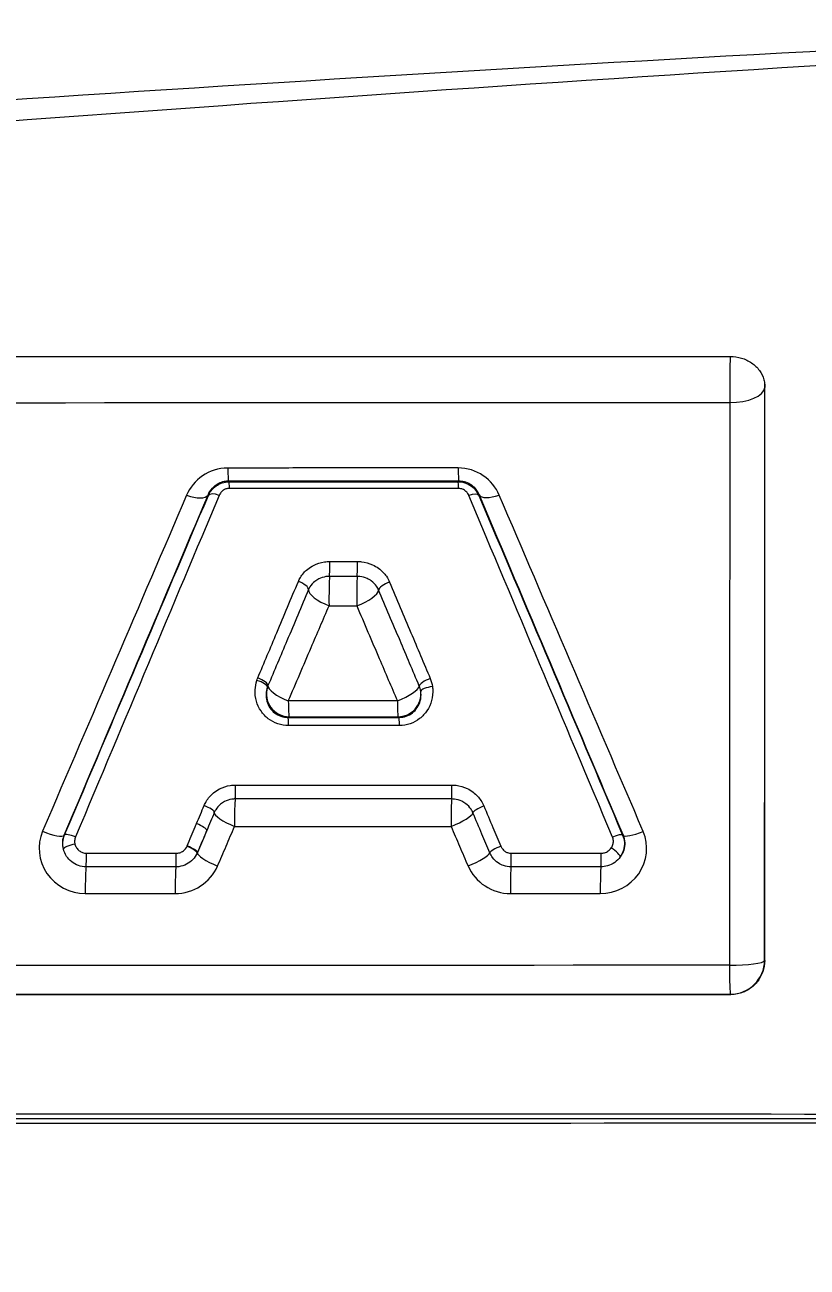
# Model space of a CAD drawing. Header units: millimetres. Extents: x 0 to 594, y 0 to 532.
# Drawn here: x 173.525 to 175.24, y 330.574 to 333.298 of the extents above; entities that cross this region are included whole.
import ezdxf
from ezdxf.lldxf.tags import DXFTag

# ---------------------------------------------------------------- set-up
doc = ezdxf.new("R2010")
doc.units = ezdxf.units.MM
for name, color, linetype, true_color in [('1', 7, 'Continuous', 0xffffff), ('10', 7, 'Continuous', 0xffffff), ('11', 7, 'Continuous', 0xffffff), ('4', 7, 'Continuous', 0xffffff)]:
    doc.layers.add(name, color=color, linetype=linetype, true_color=true_color)
doc.styles.add('iso-1', font='isocp.shx')
tags = doc.linetypes.add('DASHED', pattern=[25.72, 12.86, -12.86]).pattern_tags.tags
tags[6:7] = [DXFTag(74, 4), DXFTag(75, 0), DXFTag(340, '0'), DXFTag(46, 0.0), DXFTag(50, 0.0), DXFTag(44, 0.0), DXFTag(45, 0.0)]
tags[4:5] = [DXFTag(74, 4), DXFTag(75, 0), DXFTag(340, '0'), DXFTag(46, 0.0), DXFTag(50, 0.0), DXFTag(44, 0.0), DXFTag(45, 0.0)]
doc.dimstyles.get("Standard").update_dxf_attribs({"dimtxt": 0.18, "dimasz": 0.18, "dimexe": 0.18, "dimexo": 0.0625, "dimgap": 0.09, "dimtad": 0, "dimtih": 1, "dimtoh": 1, "dimdec": 4, "dimzin": 0, "dimdsep": 46, "dimtxsty": 'Standard', "dimcen": 0.09, "dimadec": 0, "dimazin": 0, "dimtfac": 1, "dimtdec": 4, "dimtofl": 0, "dimtmove": 0, "dimatfit": 3, "dimfxl": 1, "dimtolj": 1, "dimtzin": 0, "dimarcsym": 0})

# ---------------------------------------------------------------- blocks, each defined once
blk = doc.blocks.new('_U0')
at = {"layer": '1', "color": 250, "lineweight": 13}
for p, q in [((163.104778, 323.899195), (163.104778, 366.111489)), ((195.854778, 334.849195), (195.854778, 366.111489)), ((163.104778, 364.611489), (195.854778, 364.611489))]:
    blk.add_line(p, q, dxfattribs=at)
at = {"layer": '1', "color": 250, "lineweight": 18}
for points in [[(163.104778, 364.611489), (166.604776, 365.072273), (166.604779, 364.150705), (163.104778, 364.611489)], [(195.854778, 364.611489), (192.35478, 364.150705), (192.354776, 365.072273), (195.854778, 364.611489)]]:
    blk.add_solid(points, dxfattribs=at)
at = {"layer": '1', "color": 250, "linetype": 'Continuous', "lineweight": 18, "insert": (177.088725, 365.182542), "char_height": 3.5, "attachment_point": 7, "line_spacing_factor": 0.963855, "style": 'iso-1'}
blk.add_mtext('\\W0.6850;655', dxfattribs=at)

msp = doc.modelspace()

# ---------------------------------------------------------------- linework, layer by layer
at = {"layer": '1', "color": 250, "linetype": 'Continuous', "lineweight": 13}
msp.add_arc((163.10478, 409.45204), 121.09098, 275, 90, dxfattribs=at)
at = {"layer": '10', "color": 250, "linetype": 'Continuous', "lineweight": 18}
msp.add_arc((163.10478, 284.3992), 72.5978, 295, 185, dxfattribs=at)
at = {"layer": '11', "color": 250, "linetype": 'DASHED', "lineweight": 18}
msp.add_line((163.10478, 330.8992), (195.85478, 330.8992), dxfattribs=at)
at = {"layer": '4', "color": 250, "linetype": 'Continuous', "lineweight": 13}
for centre, major_axis, ratio, start_param, end_param in [((175.07223, 332.50461), (0, 0.075), 0.027921, 0.4997189, 2.060975), ((175.07223, 332.50461), (-0.075, 0.00005), 0.470939, 1.5464636, 3.0822311), ((175.07223, 332.50461), (-0.05231, 0.05375), 0.99718, 3.9133582, 3.9965028), ((173.97113, 332.3476), (0, -0.05), 0.036636, 5.163699, 6.2307902), ((174.47613, 332.3476), (0, -0.05), 0.033005, 5.1624792, 6.2307969), ((173.94979, 332.25548), (0.02302, -0.00975), 0.396557, 1.7010225, 3.0845515), ((173.97234, 332.2706), (0, -0.025), 0.03687, 2.0004646, 3.0891971), ((174.47464, 332.2706), (0, -0.025), 0.033245, 1.999277, 3.0892038), ((174.49717, 332.25554), (-0.02302, -0.00975), 0.373917, 3.1980518, 4.5229606), ((173.88097, 332.28708), (-0.04605, 0.01947), 0.404474, 1.7038441, 3.0843354), ((174.56621, 332.28728), (-0.04605, -0.01947), 0.381893, 0.0566583, 1.3790496), ((174.1923, 332.11137), (0, -0.025), 0.035772, 0.3753733, 1.9557294), ((174.253, 332.11138), (0, -0.025), 0.035333, 0.3752465, 1.9556006), ((174.19329, 332.0416), (0, 0.05), 0.035918, 0.3754519, 1.9366177), ((174.25398, 332.0416), (0, 0.05), 0.035479, 0.3753217, 1.9364933), ((174.12351, 332.06799), (-0.02302, 0.00974), 0.351107, 3.2515228, 4.8235198), ((174.19329, 332.04159), (0.04606, -0.01945), 0.344619, 3.2512398, 4.8208377), ((174.25398, 332.04159), (0.04606, 0.01945), 0.321204, 4.5419418, 6.1117975), ((174.32366, 332.06655), (-0.02302, -0.00975), 0.327188, 4.5396851, 6.1114218), ((174.03453, 331.85769), (-0.02302, 0.00974), 0.301732, 3.2289726, 4.8009953), ((174.41265, 331.85644), (-0.02302, -0.00975), 0.276031, 4.560386, 6.1321716), ((174.03252, 331.85232), (-0.02376, 0.00777), 0.30624, 3.2033847, 4.7748918), ((174.10411, 331.8304), (0.02793, -0.04147), 0.995653, 3.8246444, 5.6864884), ((174.10411, 331.8304), (0.04606, -0.01945), 0.295079, 3.2287819, 4.7983534), ((174.34316, 331.8304), (0.04606, 0.01945), 0.269814, 4.5626439, 6.1324503), ((174.34316, 331.8304), (0.02798, 0.04144), 0.995619, 3.7356471, 5.4183627), ((174.41748, 331.83893), (-0.02477, -0.00341), 0.299319, 4.6378888, 6.2085432), ((174.10411, 331.8304), (0, 0.05), 0.037031, 1.8799324, 3.0891968), ((174.34316, 331.8304), (0, 0.05), 0.035308, 1.879494, 3.0892001), ((174.10182, 331.75406), (0, -0.025), 0.037202, 1.8596913, 3.0891965), ((174.34515, 331.75406), (0, -0.025), 0.035456, 1.8592734, 3.0891998), ((173.98565, 331.62434), (0, -0.025), 0.038254, 0.2458788, 1.8256807), ((174.46028, 331.62435), (0, -0.025), 0.034875, 0.245091, 1.8248803), ((173.98635, 331.55159), (0, -0.05), 0.038367, 3.3870127, 4.9482051), ((174.46092, 331.55158), (0, -0.05), 0.035006, 3.3861782, 4.9474175), ((173.91699, 331.5798), (0.02303, -0.00974), 0.236971, 0.0579304, 1.6299886), ((173.98635, 331.55158), (0.04606, -0.01945), 0.230109, 3.1994248, 4.76896), ((174.46092, 331.55158), (0.04606, 0.01946), 0.202786, 4.5901117, 6.1598549), ((174.53021, 331.57882), (-0.02302, -0.00975), 0.209291, 4.5878331, 6.1596812), ((173.90034, 331.54042), (0.02303, -0.00974), 0.227799, 0.053775, 1.6258384), ((173.56545, 331.5408), (-0.04605, 0.01947), 0.229123, 1.6240753, 3.0878004), ((173.63471, 331.51121), (0.02302, -0.00974), 0.22191, 1.6214815, 3.0878926), ((174.81233, 331.51109), (-0.02302, -0.00974), 0.193332, 3.1949603, 4.5965067), ((174.88203, 331.54032), (-0.04605, -0.01947), 0.200451, 0.0534456, 1.4527302), ((173.63352, 331.49578), (0.02426, 0.00604), 0.204647, 1.4789254, 3.0499764), ((173.65865, 331.47571), (0, -0.025), 0.040655, 0.2073654, 1.7872447), ((173.85574, 331.47572), (0, -0.025), 0.039371, 0.2071393, 1.7869769), ((173.87953, 331.49123), (0.02274, -0.0104), 0.214875, 0.0546223, 1.6268963), ((173.87981, 331.49189), (0.02303, -0.00974), 0.216488, 0.0536329, 1.6207342), ((173.94914, 331.4635), (0.04606, -0.01946), 0.209587, 3.195143, 4.759708), ((174.49803, 331.46371), (0.04606, 0.01946), 0.181753, 4.5988207, 6.1685466), ((174.56728, 331.49126), (-0.02302, -0.00975), 0.188333, 4.5965356, 6.1684014), ((174.59039, 331.47573), (0, 0.025), 0.034205, 3.3475514, 4.9273805), ((174.78751, 331.47573), (0, 0.025), 0.032719, 3.3471762, 4.9269982), ((174.80958, 331.48724), (-0.02032, 0.01457), 0.194908, 3.2386412, 4.812503), ((173.65928, 331.40232), (0, -0.05), 0.040749, 3.3485119, 4.9097319), ((173.85635, 331.40231), (0, -0.05), 0.039472, 3.3482472, 4.9094773), ((174.59091, 331.40231), (0, 0.05), 0.034342, 0.20558, 1.7667226), ((174.78801, 331.40231), (0, 0.05), 0.032867, 0.2051972, 1.7663402), ((175.07178, 331.24688), (-0.075, 0.00001), 0.153313, 1.5401086, 3.0886058), ((175.07178, 331.24688), (0, 0.075), 0.03107, 1.724647, 3.0892075), ((175.07178, 331.24688), (0.05329, 0.05277), 0.997283, 3.9316667, 5.4931113)]:
    msp.add_ellipse(centre, major_axis=major_axis, ratio=ratio, start_param=start_param, end_param=end_param, dxfattribs=at)
for points, knots in [([(159.85478, 332.75211), (160.51105, 332.69023), (161.16689, 332.65177), (162.47791, 332.6072), (163.13312, 332.60115), (165.09821, 332.61697), (166.4083, 332.67239), (169.02181, 332.82027), (170.32622, 332.91339), (172.93681, 333.09726), (174.24287, 333.18874), (175.55238, 333.25528)], [0, 0, 0, 0, 0.125, 0.125, 0.25, 0.25, 0.5, 0.5, 0.75, 0.75, 1, 1, 1, 1]), ([(175.55274, 333.22537), (174.24325, 333.14831), (172.93771, 333.04535), (170.32857, 332.83703), (169.02512, 332.73087), (166.41326, 332.55348), (165.10402, 332.4815), (163.13841, 332.43703), (162.48274, 332.43291), (161.16999, 332.45559), (160.51292, 332.48235), (159.85478, 332.53117)], [0, 0, 0, 0, 0.25, 0.25, 0.5, 0.5, 0.75, 0.75, 0.875, 0.875, 1, 1, 1, 1]), ([(173.96948, 332.3258), (173.94931, 332.3258), (173.92974, 332.31937), (173.8985, 332.2979), (173.88653, 332.28294), (173.87927, 332.26603)], [0, 0, 0, 0, 0.5, 0.5, 1, 1, 1, 1]), ([(174.47465, 332.32585), (174.40156, 332.32584), (174.32847, 332.32584), (174.20773, 332.32582), (174.16007, 332.32582), (174.06478, 332.32581), (174.01713, 332.3258), (173.96948, 332.3258)], [0, 0, 0, 0, 0.4340413, 0.4340413, 0.7170217, 0.7170217, 1, 1, 1, 1]), ([(174.56473, 332.2663), (174.55752, 332.28314), (174.54562, 332.29811), (174.51379, 332.31977), (174.49449, 332.32585), (174.47465, 332.32585)], [0, 0, 0, 0, 0.5, 0.5, 1, 1, 1, 1]), ([(173.9265, 332.26657), (173.92861, 332.27192), (173.93167, 332.27711), (173.9396, 332.28602), (173.94447, 332.28994), (173.95368, 332.29451), (173.95748, 332.29586), (173.96312, 332.29703), (173.96482, 332.29729), (173.96802, 332.2976), (173.96953, 332.29767), (173.97103, 332.29767)], [0, 0, 0, 0, 0.3471081, 0.3471081, 0.6703537, 0.6703537, 0.8570128, 0.8570128, 0.9336273, 0.9336273, 1, 1, 1, 1]), ([(173.97103, 332.29767), (174.01867, 332.29767), (174.0663, 332.29767), (174.16157, 332.29767), (174.20921, 332.29767), (174.32991, 332.29767), (174.40298, 332.29767), (174.47605, 332.29767)], [0, 0, 0, 0, 0.2829809, 0.2829809, 0.5659619, 0.5659619, 1, 1, 1, 1]), ([(174.47605, 332.29767), (174.48007, 332.29769), (174.48421, 332.29717), (174.489, 332.29592), (174.48992, 332.29565), (174.49567, 332.29377), (174.50014, 332.2914), (174.50811, 332.28559), (174.5116, 332.28198), (174.51704, 332.27458), (174.5191, 332.27074), (174.52065, 332.26684)], [0, 0, 0, 0, 0.1877062, 0.1877062, 0.2322377, 0.2322377, 0.4753323, 0.4753323, 0.7453258, 0.7453258, 1, 1, 1, 1]), ([(173.92703, 332.26574), (173.9286, 332.26932), (173.93061, 332.27275), (173.93602, 332.27991), (173.93973, 332.28353), (173.94792, 332.28934), (173.95248, 332.29164), (173.9621, 332.29475), (173.96727, 332.29556), (173.97239, 332.29556)], [0, 0, 0, 0, 0.2064472, 0.2064472, 0.4728505, 0.4728505, 0.733813, 0.733813, 1, 1, 1, 1]), ([(173.97318, 332.28101), (173.97062, 332.28101), (173.96802, 332.28059), (173.96322, 332.279), (173.96095, 332.27782), (173.95688, 332.27485), (173.95505, 332.273), (173.95239, 332.26936), (173.9514, 332.26761), (173.95064, 332.2658)], [0, 0, 0, 0, 0.2581197, 0.2581197, 0.515748, 0.515748, 0.7858626, 0.7858626, 1, 1, 1, 1]), ([(173.97239, 332.29556), (174.04455, 332.29556), (174.11671, 332.29557), (174.2365, 332.29557), (174.28414, 332.29557), (174.37941, 332.29557), (174.42705, 332.29557), (174.47468, 332.29557)], [0, 0, 0, 0, 0.4309945, 0.4309945, 0.7154973, 0.7154973, 1, 1, 1, 1]), ([(174.4754, 332.28099), (174.42777, 332.28099), (174.38014, 332.28099), (174.28488, 332.281), (174.23725, 332.281), (174.11748, 332.281), (174.04533, 332.28101), (173.97318, 332.28101)], [0, 0, 0, 0, 0.2845014, 0.2845014, 0.5690039, 0.5690039, 1, 1, 1, 1]), ([(174.47468, 332.29557), (174.47684, 332.29556), (174.479, 332.29542), (174.48654, 332.29441), (174.4919, 332.29275), (174.50198, 332.28768), (174.50678, 332.28406), (174.51456, 332.27569), (174.51771, 332.27087), (174.51995, 332.26576)], [0, 0, 0, 0, 0.1111624, 0.1111624, 0.3961641, 0.3961641, 0.7033391, 0.7033391, 1, 1, 1, 1]), ([(174.49792, 332.26583), (174.49684, 332.2684), (174.4953, 332.27086), (174.49144, 332.27511), (174.48906, 332.27697), (174.48402, 332.27956), (174.48134, 332.28041), (174.47756, 332.28092), (174.47647, 332.28099), (174.4754, 332.28099)], [0, 0, 0, 0, 0.3058766, 0.3058766, 0.613059, 0.613059, 0.8918615, 0.8918615, 1, 1, 1, 1]), ([(174.12435, 332.0771), (174.12564, 332.08017), (174.12717, 332.08317), (174.13305, 332.09281), (174.1385, 332.09899), (174.14878, 332.10727), (174.15313, 332.11007), (174.16505, 332.11611), (174.17319, 332.11869), (174.18531, 332.12047), (174.18922, 332.12076), (174.19313, 332.12076)], [0, 0, 0, 0, 0.119551, 0.119551, 0.4057418, 0.4057418, 0.5833996, 0.5833996, 0.8687481, 0.8687481, 1, 1, 1, 1]), ([(174.25382, 332.12076), (174.25674, 332.12076), (174.25967, 332.1206), (174.27092, 332.11937), (174.27923, 332.1171), (174.29157, 332.11151), (174.29611, 332.10887), (174.30697, 332.10098), (174.31285, 332.09501), (174.32024, 332.08438), (174.3226, 332.08009), (174.32447, 332.07565)], [0, 0, 0, 0, 0.0961842, 0.0961842, 0.3762128, 0.3762128, 0.5505562, 0.5505562, 0.8314212, 0.8314212, 1, 1, 1, 1]), ([(174.19263, 332.08811), (174.19002, 332.08811), (174.18742, 332.08792), (174.17934, 332.08674), (174.17391, 332.08504), (174.16596, 332.08103), (174.16306, 332.07917), (174.1562, 332.0737), (174.15257, 332.0696), (174.14865, 332.06321), (174.14763, 332.06123), (174.14677, 332.05919)], [0, 0, 0, 0, 0.1315508, 0.1315508, 0.4173396, 0.4173396, 0.5950398, 0.5950398, 0.8808024, 0.8808024, 1, 1, 1, 1]), ([(174.25333, 332.08812), (174.23667, 332.08812), (174.22001, 332.08811), (174.19978, 332.08811), (174.1962, 332.08811), (174.19263, 332.08811)], [0, 0, 0, 0, 0.8232048, 0.8232048, 1, 1, 1, 1]), ([(174.30043, 332.05824), (174.29918, 332.06118), (174.29761, 332.06402), (174.29268, 332.07106), (174.28876, 332.07502), (174.28152, 332.08024), (174.27849, 332.08199), (174.27026, 332.08569), (174.26472, 332.08719), (174.25723, 332.08801), (174.25527, 332.08812), (174.25333, 332.08812)], [0, 0, 0, 0, 0.168101, 0.168101, 0.4486255, 0.4486255, 0.623059, 0.623059, 0.9035816, 0.9035816, 1, 1, 1, 1]), ([(174.03542, 331.86547), (174.04934, 331.89861), (174.06322, 331.93163), (174.09289, 332.00223), (174.10866, 332.03976), (174.12435, 332.0771)], [0, 0, 0, 0, 0.4657425, 0.4657425, 1, 1, 1, 1]), ([(174.14677, 332.05919), (174.13105, 332.02203), (174.11526, 331.98467), (174.08555, 331.91443), (174.07166, 331.88157), (174.05772, 331.84859)], [0, 0, 0, 0, 0.5342679, 0.5342679, 1, 1, 1, 1]), ([(174.38949, 331.84776), (174.37535, 331.88117), (174.36126, 331.91447), (174.33156, 331.98467), (174.31596, 332.02154), (174.30043, 332.05824)], [0, 0, 0, 0, 0.4723901, 0.4723901, 1, 1, 1, 1]), ([(174.32447, 332.07565), (174.33999, 332.03879), (174.35558, 332.00175), (174.38527, 331.93122), (174.39935, 331.89777), (174.41348, 331.8642)], [0, 0, 0, 0, 0.5276018, 0.5276018, 1, 1, 1, 1]), ([(174.10234, 331.81518), (174.11912, 331.85438), (174.13583, 331.8934), (174.16555, 331.96284), (174.17861, 331.99334), (174.19161, 332.02371)], [0, 0, 0, 0, 0.5591058, 0.5591058, 1, 1, 1, 1]), ([(174.25232, 332.02371), (174.26874, 331.9853), (174.28525, 331.94669), (174.315, 331.87712), (174.32822, 331.84621), (174.34148, 331.8152)], [0, 0, 0, 0, 0.5574263, 0.5574263, 1, 1, 1, 1]), ([(174.10271, 331.76118), (174.09483, 331.76118), (174.08681, 331.76248), (174.07186, 331.76751), (174.06473, 331.77132), (174.0523, 331.78081), (174.04684, 331.78662), (174.03799, 331.79963), (174.03458, 331.80702), (174.03013, 331.82271), (174.0292, 331.83122), (174.02997, 331.8465), (174.03126, 331.85345), (174.03341, 331.86007)], [0, 0, 0, 0, 0.1645937, 0.1645937, 0.3294504, 0.3294504, 0.4944538, 0.4944538, 0.6657795, 0.6657795, 0.84823, 0.84823, 1, 1, 1, 1]), ([(174.05638, 331.84501), (174.05488, 331.84059), (174.05395, 331.83595), (174.05329, 331.82576), (174.05381, 331.82007), (174.05664, 331.80959), (174.05884, 331.80465), (174.06465, 331.79597), (174.06825, 331.79207), (174.0765, 331.78574), (174.08126, 331.7832), (174.09124, 331.77986), (174.09662, 331.77901), (174.10187, 331.77902)], [0, 0, 0, 0, 0.1580153, 0.1580153, 0.3454938, 0.3454938, 0.5178042, 0.5178042, 0.6801488, 0.6801488, 0.8401286, 0.8401286, 1, 1, 1, 1]), ([(174.3452, 331.77903), (174.3505, 331.77902), (174.35589, 331.77991), (174.36585, 331.78332), (174.37056, 331.7859), (174.37879, 331.79232), (174.38239, 331.79629), (174.38822, 331.80521), (174.39041, 331.81031), (174.39316, 331.82115), (174.3936, 331.82702), (174.39301, 331.83387), (174.39287, 331.83498), (174.39271, 331.83608)], [0, 0, 0, 0, 0.1781967, 0.1781967, 0.3579064, 0.3579064, 0.5438709, 0.5438709, 0.7433756, 0.7433756, 0.9587176, 0.9587176, 1, 1, 1, 1]), ([(174.41831, 331.84657), (174.41853, 331.84492), (174.41871, 331.84326), (174.41946, 331.83299), (174.41865, 331.82419), (174.41431, 331.80797), (174.41089, 331.80033), (174.40199, 331.78699), (174.3965, 331.78107), (174.38406, 331.77146), (174.37696, 331.76762), (174.36201, 331.76251), (174.35396, 331.76117), (174.346, 331.76117)], [0, 0, 0, 0, 0.0398186, 0.0398186, 0.2487846, 0.2487846, 0.4453608, 0.4453608, 0.6322994, 0.6322994, 0.8161849, 0.8161849, 1, 1, 1, 1]), ([(174.34148, 331.8152), (174.30162, 331.8152), (174.26176, 331.8152), (174.18205, 331.81519), (174.1422, 331.81519), (174.10234, 331.81518)], [0, 0, 0, 0, 0.5000019, 0.5000019, 1, 1, 1, 1]), ([(174.10187, 331.77902), (174.14242, 331.77902), (174.18298, 331.77903), (174.26409, 331.77903), (174.30464, 331.77903), (174.3452, 331.77903)], [0, 0, 0, 0, 0.5000002, 0.5000002, 1, 1, 1, 1]), ([(174.10401, 331.78046), (174.14385, 331.78046), (174.18369, 331.78046), (174.26338, 331.78046), (174.30322, 331.78046), (174.34307, 331.78046)], [0, 0, 0, 0, 0.4999997, 0.4999997, 1, 1, 1, 1]), ([(174.346, 331.76117), (174.30545, 331.76117), (174.2649, 331.76117), (174.18381, 331.76118), (174.14326, 331.76118), (174.10271, 331.76118)], [0, 0, 0, 0, 0.4999989, 0.4999989, 1, 1, 1, 1]), ([(173.91793, 331.58582), (173.9192, 331.58885), (173.92069, 331.5918), (173.92655, 331.60169), (173.93205, 331.60812), (173.9424, 331.61671), (173.94677, 331.61963), (173.95874, 331.62589), (173.9669, 331.62855), (173.97894, 331.63036), (173.98277, 331.63064), (173.98658, 331.63064)], [0, 0, 0, 0, 0.1146011, 0.1146011, 0.4034107, 0.4034107, 0.5826943, 0.5826943, 0.8706574, 0.8706574, 1, 1, 1, 1]), ([(173.98658, 331.63064), (174.07689, 331.63064), (174.16721, 331.63064), (174.30749, 331.63064), (174.35745, 331.63064), (174.42532, 331.63064), (174.44322, 331.63064), (174.46112, 331.63063)], [0, 0, 0, 0, 0.5709957, 0.5709957, 0.8868203, 0.8868203, 1, 1, 1, 1]), ([(174.46112, 331.63063), (174.46413, 331.63063), (174.46715, 331.63046), (174.47847, 331.62912), (174.48676, 331.62672), (174.49906, 331.62084), (174.50358, 331.61807), (174.51437, 331.60981), (174.52019, 331.60355), (174.5272, 331.59289), (174.52932, 331.58892), (174.53104, 331.58481)], [0, 0, 0, 0, 0.1006029, 0.1006029, 0.3849591, 0.3849591, 0.5619981, 0.5619981, 0.8472045, 0.8472045, 1, 1, 1, 1]), ([(173.98589, 331.60009), (173.98334, 331.60009), (173.9808, 331.5999), (173.97277, 331.5987), (173.96733, 331.59694), (173.95934, 331.59279), (173.95643, 331.59086), (173.94953, 331.58517), (173.94586, 331.58091), (173.94195, 331.57436), (173.94096, 331.5724), (173.94011, 331.5704)], [0, 0, 0, 0, 0.129634, 0.129634, 0.418036, 0.418036, 0.5973605, 0.5973605, 0.8857365, 0.8857365, 1, 1, 1, 1]), ([(174.46049, 331.60009), (174.44259, 331.60009), (174.42468, 331.60009), (174.35681, 331.60009), (174.30684, 331.60009), (174.16654, 331.60009), (174.07621, 331.60009), (173.98589, 331.60009)], [0, 0, 0, 0, 0.1131802, 0.1131802, 0.4290055, 0.4290055, 1, 1, 1, 1]), ([(174.50711, 331.56974), (174.50596, 331.57246), (174.50455, 331.5751), (174.49987, 331.58216), (174.49599, 331.5863), (174.4888, 331.59177), (174.48578, 331.59361), (174.47758, 331.59751), (174.47206, 331.59909), (174.46451, 331.59998), (174.4625, 331.60009), (174.46049, 331.60009)], [0, 0, 0, 0, 0.1523594, 0.1523594, 0.4372006, 0.4372006, 0.6143189, 0.6143189, 0.8991582, 0.8991582, 1, 1, 1, 1]), ([(174.5442, 331.48208), (174.53845, 331.49567), (174.5327, 331.50925), (174.52034, 331.53848), (174.51372, 331.55412), (174.50711, 331.56974)], [0, 0, 0, 0, 0.4641924, 0.4641924, 1, 1, 1, 1]), ([(174.53104, 331.58481), (174.53765, 331.56911), (174.54427, 331.55339), (174.55662, 331.52401), (174.56237, 331.51036), (174.56811, 331.4967)], [0, 0, 0, 0, 0.5358015, 0.5358015, 1, 1, 1, 1]), ([(173.88077, 331.49735), (173.88665, 331.51135), (173.89252, 331.52533), (173.89935, 331.54159), (173.90032, 331.54389), (173.90129, 331.54619)], [0, 0, 0, 0, 0.8584863, 0.8584863, 1, 1, 1, 1]), ([(173.94725, 331.45294), (173.95347, 331.46746), (173.95969, 331.48198), (173.9721, 331.51097), (173.9783, 331.52544), (173.98449, 331.5399)], [0, 0, 0, 0, 0.5000275, 0.5000275, 1, 1, 1, 1]), ([(173.98449, 331.5399), (174.04599, 331.53991), (174.1075, 331.53991), (174.21738, 331.53992), (174.26575, 331.53992), (174.36248, 331.53993), (174.41085, 331.53994), (174.45921, 331.53994)], [0, 0, 0, 0, 0.38872, 0.38872, 0.6943588, 0.6943588, 1, 1, 1, 1]), ([(174.45921, 331.53994), (174.46539, 331.52551), (174.47157, 331.51107), (174.48394, 331.48215), (174.49013, 331.46767), (174.49633, 331.45319)], [0, 0, 0, 0, 0.5000256, 0.5000256, 1, 1, 1, 1]), ([(173.56344, 331.52923), (173.55064, 331.49934), (173.55439, 331.46379), (173.59167, 331.40949), (173.62391, 331.39251), (173.65728, 331.39251)], [0, 0, 0, 0, 0.5, 0.5, 1, 1, 1, 1]), ([(173.60925, 331.49022), (173.60782, 331.49563), (173.60732, 331.5013), (173.60821, 331.51159), (173.60935, 331.51634), (173.61119, 331.52079)], [0, 0, 0, 0, 0.5366097, 0.5366097, 1, 1, 1, 1]), ([(173.60925, 331.49022), (173.60811, 331.49498), (173.60767, 331.49994), (173.6083, 331.51042), (173.60963, 331.51605), (173.61184, 331.52121)], [0, 0, 0, 0, 0.4634193, 0.4634193, 1, 1, 1, 1]), ([(173.6357, 331.51681), (173.63461, 331.51421), (173.63397, 331.5114), (173.63369, 331.50615), (173.63393, 331.50366), (173.63452, 331.50128)], [0, 0, 0, 0, 0.5360424, 0.5360424, 1, 1, 1, 1]), ([(173.92345, 331.53098), (173.92248, 331.52869), (173.92151, 331.5264), (173.91468, 331.51024), (173.9088, 331.49634), (173.90292, 331.48243)], [0, 0, 0, 0, 0.141514, 0.141514, 1, 1, 1, 1]), ([(173.92345, 331.53098), (173.92282, 331.52948), (173.92218, 331.52798), (173.91535, 331.51181), (173.90915, 331.49712), (173.90293, 331.48241)], [0, 0, 0, 0, 0.0927311, 0.0927311, 1, 1, 1, 1]), ([(174.78639, 331.39259), (174.81983, 331.3926), (174.85203, 331.40944), (174.88935, 331.4632), (174.89339, 331.49871), (174.88048, 331.52886)], [0, 0, 0, 0, 0.5, 0.5, 1, 1, 1, 1]), ([(174.81038, 331.49264), (174.812, 331.49492), (174.81325, 331.49749), (174.81482, 331.50284), (174.81515, 331.50569), (174.81484, 331.51125), (174.8142, 331.51406), (174.81312, 331.51664)], [0, 0, 0, 0, 0.333005, 0.333005, 0.666373, 0.666373, 1, 1, 1, 1]), ([(174.83522, 331.52106), (174.83741, 331.51592), (174.83873, 331.51033), (174.83941, 331.49922), (174.83879, 331.49353), (174.83574, 331.48284), (174.83328, 331.47769), (174.83008, 331.47313)], [0, 0, 0, 0, 0.3348221, 0.3348221, 0.667827, 0.667827, 1, 1, 1, 1]), ([(174.83625, 331.52038), (174.83839, 331.51523), (174.83958, 331.5097), (174.84003, 331.49871), (174.83927, 331.4931), (174.83597, 331.4826), (174.83339, 331.47758), (174.83008, 331.47313)], [0, 0, 0, 0, 0.3308641, 0.3308641, 0.6660237, 0.6660237, 1, 1, 1, 1]), ([(173.65886, 331.45125), (173.65317, 331.45125), (173.64739, 331.45225), (173.63677, 331.456), (173.63176, 331.45876), (173.62308, 331.46559), (173.61928, 331.46973), (173.61305, 331.47914), (173.61065, 331.48461), (173.60925, 331.49022)], [0, 0, 0, 0, 0.2510249, 0.2510249, 0.496627, 0.496627, 0.7397505, 0.7397505, 1, 1, 1, 1]), ([(173.63452, 331.50128), (173.63525, 331.49832), (173.63651, 331.49544), (173.63975, 331.49052), (173.6417, 331.48837), (173.64613, 331.48487), (173.64866, 331.48347), (173.65397, 331.48159), (173.65683, 331.48109), (173.65964, 331.48109)], [0, 0, 0, 0, 0.2684531, 0.2684531, 0.5144107, 0.5144107, 0.7571294, 0.7571294, 1, 1, 1, 1]), ([(173.65964, 331.48109), (173.68513, 331.48108), (173.71062, 331.48108), (173.77631, 331.48108), (173.81651, 331.48108), (173.85671, 331.48108)], [0, 0, 0, 0, 0.3880601, 0.3880601, 1, 1, 1, 1]), ([(173.90235, 331.48112), (173.90004, 331.47607), (173.89685, 331.47132), (173.8891, 331.46313), (173.88442, 331.45959), (173.87408, 331.45424), (173.86824, 331.45241), (173.86023, 331.45139), (173.85808, 331.45125), (173.85595, 331.45125)], [0, 0, 0, 0, 0.2904955, 0.2904955, 0.5863667, 0.5863667, 0.8918368, 0.8918368, 1, 1, 1, 1]), ([(173.85671, 331.48108), (173.85777, 331.48108), (173.85883, 331.48115), (173.86287, 331.48167), (173.86583, 331.4826), (173.87112, 331.48536), (173.87354, 331.4872), (173.87759, 331.49151), (173.87927, 331.49402), (173.88048, 331.49669)], [0, 0, 0, 0, 0.1041988, 0.1041988, 0.4039595, 0.4039595, 0.7019082, 0.7019082, 1, 1, 1, 1]), ([(174.59056, 331.45126), (174.59054, 331.45126), (174.59052, 331.45126), (174.58499, 331.45126), (174.5794, 331.45221), (174.57006, 331.45544), (174.5661, 331.45742), (174.55769, 331.46309), (174.55341, 331.46721), (174.54768, 331.47501), (174.54572, 331.47847), (174.5442, 331.48208)], [0, 0, 0, 0, 0.0009398, 0.0009398, 0.2817331, 0.2817331, 0.5026582, 0.5026582, 0.7987553, 0.7987553, 1, 1, 1, 1]), ([(174.56811, 331.4967), (174.5689, 331.49484), (174.56991, 331.49305), (174.57282, 331.48906), (174.57497, 331.48697), (174.57918, 331.48412), (174.58114, 331.48313), (174.58575, 331.48153), (174.58851, 331.48107), (174.59122, 331.48107)], [0, 0, 0, 0, 0.2073685, 0.2073685, 0.5059398, 0.5059398, 0.7243898, 0.7243898, 1, 1, 1, 1]), ([(174.59122, 331.48107), (174.61675, 331.48107), (174.64228, 331.48107), (174.70797, 331.48106), (174.74814, 331.48106), (174.7883, 331.48106)], [0, 0, 0, 0, 0.3885838, 0.3885838, 1, 1, 1, 1]), ([(174.7883, 331.48106), (174.79082, 331.48106), (174.79335, 331.48144), (174.79869, 331.48302), (174.8015, 331.48441), (174.80644, 331.48797), (174.80863, 331.49018), (174.81038, 331.49264)], [0, 0, 0, 0, 0.2890838, 0.2890838, 0.6444913, 0.6444913, 1, 1, 1, 1]), ([(174.83008, 331.47313), (174.82678, 331.46852), (174.82266, 331.46439), (174.8133, 331.45767), (174.80791, 331.45503), (174.79758, 331.45199), (174.7926, 331.45126), (174.78767, 331.45126)], [0, 0, 0, 0, 0.3482065, 0.3482065, 0.7032576, 0.7032576, 1, 1, 1, 1]), ([(173.85595, 331.45125), (173.81574, 331.45125), (173.77554, 331.45125), (173.70985, 331.45125), (173.68435, 331.45125), (173.65886, 331.45125)], [0, 0, 0, 0, 0.6119404, 0.6119404, 1, 1, 1, 1]), ([(174.78767, 331.45126), (174.7475, 331.45126), (174.70733, 331.45126), (174.64162, 331.45126), (174.61609, 331.45126), (174.59056, 331.45126)], [0, 0, 0, 0, 0.6114167, 0.6114167, 1, 1, 1, 1]), ([(173.65728, 331.39251), (173.69686, 331.39251), (173.73644, 331.39252), (173.80215, 331.39252), (173.82828, 331.39252), (173.85442, 331.39252)], [0, 0, 0, 0, 0.6023104, 0.6023104, 1, 1, 1, 1]), ([(174.58923, 331.39258), (174.62881, 331.39258), (174.6684, 331.39258), (174.73413, 331.39259), (174.76026, 331.39259), (174.78639, 331.39259)], [0, 0, 0, 0, 0.6023575, 0.6023575, 1, 1, 1, 1]), ([(159.85478, 330.92021), (160.63856, 330.92001), (161.42105, 330.91896), (162.98483, 330.91657), (163.76611, 330.91524), (166.1091, 330.91188), (167.67003, 330.91061), (170.79241, 330.9097), (172.35386, 330.90993), (175.47839, 330.90942), (177.04118, 330.90895), (178.60478, 330.90516)], [0, 0, 0, 0, 0.125, 0.125, 0.25, 0.25, 0.5, 0.5, 0.75, 0.75, 1, 1, 1, 1]), ([(178.60478, 330.89323), (177.04118, 330.88944), (175.47839, 330.88897), (172.35386, 330.88846), (170.79241, 330.88869), (167.67003, 330.88778), (166.1091, 330.88651), (163.76611, 330.88315), (162.98483, 330.88182), (161.42105, 330.87943), (160.63856, 330.87838), (159.85478, 330.87818)], [0, 0, 0, 0, 0.25, 0.25, 0.5, 0.5, 0.75, 0.75, 0.875, 0.875, 1, 1, 1, 1])]:
    msp.add_open_spline(points, degree=3, knots=knots, dxfattribs=at)
at = {"layer": '4', "color": 250, "linetype": 'Continuous', "lineweight": 18}
for points in [[(169.59167, 332.57009), (171.41708, 332.57003), (173.24348, 332.57033), (175.07123, 332.57044)], [(175.14667, 331.24626), (175.14673, 331.68508), (175.14685, 332.11084), (175.14709, 332.50246)], [(175.14676, 331.24617), (175.14683, 331.68485), (175.14697, 332.11092), (175.14725, 332.50261)], [(175.147, 332.50869), (175.14717, 332.50667), (175.14725, 332.50464), (175.14725, 332.50261)], [(173.61119, 331.52079), (173.71927, 331.77648), (173.82493, 332.02638), (173.9265, 332.26657)], [(174.52065, 332.26684), (174.62251, 332.02597), (174.7283, 331.77575), (174.83625, 331.52038)], [(169.59325, 331.17119), (171.41872, 331.17119), (173.24483, 331.1712), (175.07243, 331.1712)]]:
    msp.add_open_spline(points, degree=3, dxfattribs=at)
for points, knots in [([(175.07123, 332.57044), (175.07951, 332.57044), (175.08792, 332.56921), (175.10375, 332.56445), (175.11137, 332.56082), (175.12466, 332.5517), (175.13052, 332.54607), (175.13966, 332.53362), (175.14309, 332.52661), (175.14605, 332.5159), (175.14669, 332.5123), (175.147, 332.50869)], [0, 0, 0, 0, 0.2207419, 0.2207419, 0.4444165, 0.4444165, 0.6680969, 0.6680969, 0.8917745, 0.8917745, 1, 1, 1, 1]), ([(175.14676, 331.24617), (175.14676, 331.23761), (175.14528, 331.22894), (175.13957, 331.21279), (175.13525, 331.20509), (175.12445, 331.19187), (175.11785, 331.18614), (175.10341, 331.17747), (175.09539, 331.17435), (175.08235, 331.1717), (175.07738, 331.1712), (175.07243, 331.1712)], [0, 0, 0, 0, 0.2211197, 0.2211197, 0.4424349, 0.4424349, 0.660745, 0.660745, 0.8748337, 0.8748337, 1, 1, 1, 1])]:
    msp.add_open_spline(points, degree=3, knots=knots, dxfattribs=at)
at = {"layer": '4', "color": 250, "linetype": 'Continuous', "lineweight": 13}
for points, degree in [([(175.14709, 332.50246), (175.14715, 332.50251), (175.1472, 332.50256), (175.14725, 332.50261)], 3), ([(169.59001, 332.46861), (171.41573, 332.46851), (173.24234, 332.46907), (175.07038, 332.4693)], 3), ([(175.07038, 332.4693), (175.06994, 332.08455), (175.06966, 331.66637), (175.06948, 331.23539)], 3), ([(173.97239, 332.29556), (173.97194, 332.29627), (173.97149, 332.29697), (173.97103, 332.29767)], 3), ([(174.47605, 332.29767), (174.47559, 332.29697), (174.47514, 332.29627), (174.47468, 332.29557)], 3), ([(173.87927, 332.26603), (173.7775, 332.02869), (173.67167, 331.78181), (173.56344, 331.52923)], 3), ([(173.61184, 331.52121), (173.71975, 331.77621), (173.82536, 332.02567), (173.92703, 332.26574)], 3), ([(173.95064, 332.2658), (173.84907, 332.02431), (173.74355, 331.77335), (173.6357, 331.51681)], 3), ([(173.9265, 332.26657), (173.92668, 332.26629), (173.92685, 332.26601), (173.92703, 332.26574)], 3), ([(174.81312, 331.51664), (174.70543, 331.77271), (174.59978, 332.02382), (174.49792, 332.26583)], 3), ([(174.51995, 332.26576), (174.52018, 332.26612), (174.52042, 332.26648), (174.52065, 332.26684)], 3), ([(174.51995, 332.26576), (174.62183, 332.02518), (174.7275, 331.77557), (174.83522, 331.52106)], 3), ([(174.88048, 331.52886), (174.77248, 331.7811), (174.66664, 332.0283), (174.56473, 332.2663)], 3), ([(174.19313, 332.12076), (174.21336, 332.12076), (174.23359, 332.12076), (174.25382, 332.12076)], 3), ([(174.19161, 332.02371), (174.21185, 332.02371), (174.23208, 332.02371), (174.25232, 332.02371)], 3), ([(174.03341, 331.86007), (174.034, 331.86189), (174.03467, 331.8637), (174.03542, 331.86547)], 3), ([(174.41348, 331.8642), (174.41585, 331.85856), (174.41749, 331.85259), (174.41831, 331.84657)], 3), ([(174.05772, 331.84859), (174.05722, 331.84742), (174.05677, 331.84622), (174.05638, 331.84501)], 3), ([(174.39271, 331.83608), (174.39216, 331.84007), (174.39107, 331.84403), (174.38949, 331.84776)], 3), ([(174.10187, 331.77902), (174.10258, 331.7795), (174.1033, 331.77998), (174.10401, 331.78046)], 3), ([(174.34307, 331.78046), (174.34378, 331.77998), (174.34449, 331.77951), (174.3452, 331.77903)], 3), ([(173.90129, 331.54619), (173.90684, 331.55942), (173.91239, 331.57263), (173.91793, 331.58582)], 3), ([(173.94011, 331.5704), (173.93456, 331.55727), (173.92901, 331.54413), (173.92345, 331.53098)], 3), ([(173.61184, 331.52121), (173.61162, 331.52107), (173.61141, 331.52093), (173.61119, 331.52079)], 3), ([(174.83625, 331.52038), (174.8359, 331.52061), (174.83556, 331.52083), (174.83522, 331.52106)], 3), ([(173.88048, 331.49669), (173.88058, 331.49691), (173.88068, 331.49713), (173.88077, 331.49735)], 3), ([(173.90292, 331.48243), (173.90274, 331.48199), (173.90255, 331.48155), (173.90235, 331.48112)], 3), ([(173.90293, 331.48241), (173.90274, 331.48198), (173.90255, 331.48154), (173.90235, 331.48112)], 3), ([(173.90293, 331.48241), (173.90292, 331.48243)], 1), ([(173.85442, 331.39252), (173.89424, 331.39253), (173.93191, 331.41711), (173.94725, 331.45294)], 3), ([(174.49633, 331.45319), (174.51168, 331.41731), (174.54957, 331.39257), (174.58923, 331.39258)], 3), ([(175.06948, 331.23539), (173.24178, 331.23508), (171.41559, 331.23514), (169.59003, 331.23502)], 3), ([(175.14676, 331.24617), (175.14673, 331.2462), (175.1467, 331.24623), (175.14667, 331.24626)], 3), ([(169.59405, 331.172), (171.41899, 331.17199), (173.24457, 331.172), (175.07166, 331.17198)], 3), ([(175.07166, 331.17198), (175.07191, 331.17172), (175.07217, 331.17146), (175.07243, 331.1712)], 3)]:
    msp.add_open_spline(points, degree=degree, dxfattribs=at)

# ---------------------------------------------------------------- dimensions: what is measured, and where the dimension line sits
at = {"layer": '1', "color": 250, "linetype": 'Continuous', "lineweight": 18}
dim = msp.add_linear_dim(base=(195.85478, 364.61149), p1=(163.10478, 323.3992), p2=(195.85478, 330.8992), dimstyle='Standard', override={"dimtxt": 3.5, "dimasz": 3.5, "dimexe": 1.5, "dimexo": 0.5, "dimgap": 1.75, "dimtad": 1, "dimtih": 1, "dimtoh": 0, "dimdec": 2, "dimlfac": 20, "dimzin": 8, "dimdsep": 46, "dimlunit": 2, "dimtxsty": 'iso-1', "dimsah": 1, "dimse1": 0, "dimse2": 0, "dimsd1": 0, "dimsd2": 0, "dimclrd": 250, "dimclre": 250, "dimclrt": 250, "dimtol": 0, "dimtm": -0.1, "dimtfac": 0.7, "dimtdec": 2, "dimtofl": 1, "dimtmove": 0, "dimatfit": 2, "dimtzin": 8, "dimlwd": 13, "dimlwe": 13}, dxfattribs=at)
dim.commit()
dim.dimension.update_dxf_attribs({"geometry": '_U0', "text_midpoint": (179.47978, 364.61149), "dimtype": 160})

doc.saveas('drawing.dxf')
